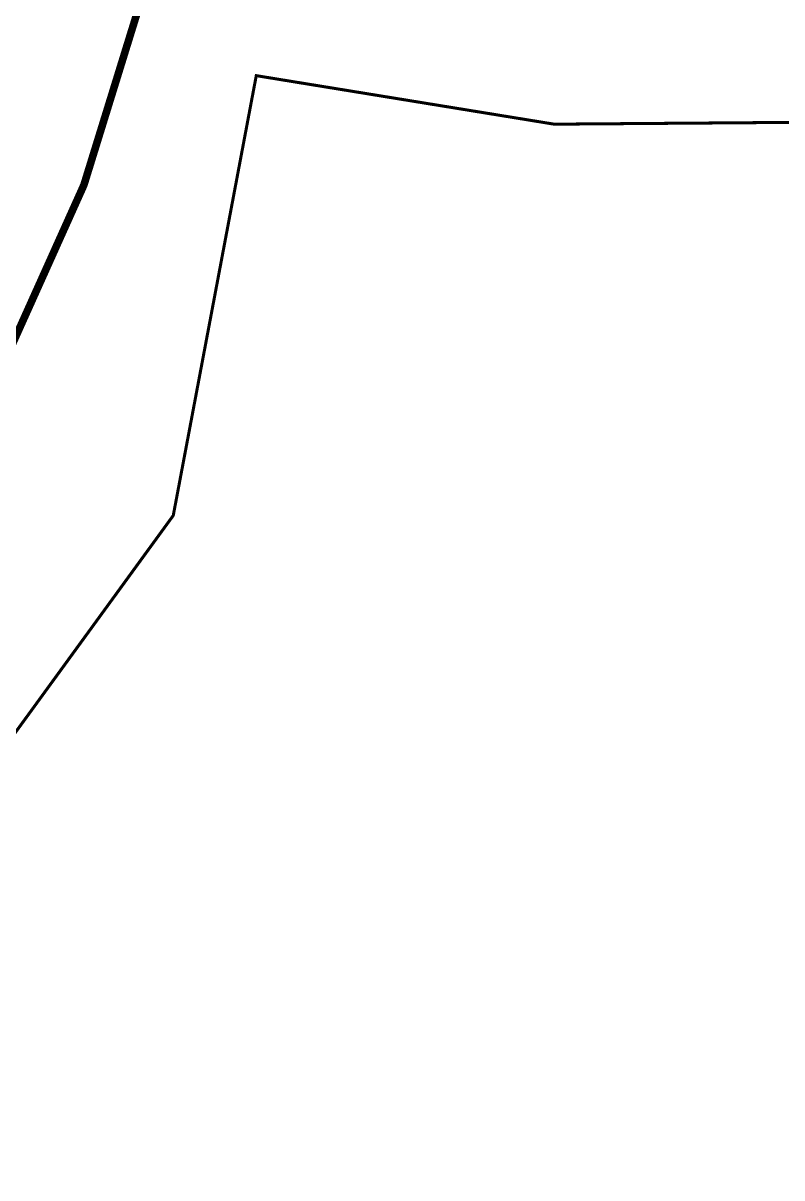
# Model space of a CAD drawing. Header units: metres. Extents: x 561401 to 594056, y 8460144 to 8508504.
# Drawn here: x 572203.2 to 572253.3, y 8462613.7 to 8462690 of the extents above; entities that cross this region are included whole.
import ezdxf

# ---------------------------------------------------------------- set-up
doc = ezdxf.new("R2010")
doc.units = ezdxf.units.M
doc.layers.add('1.1. DERECHO DE VIA', color=230, linetype='Continuous')
doc.layers.add('1.2. AFECTADOS BASE GRAFICA ESTATAL NO INSCRITO', color=30, linetype='Continuous')

msp = doc.modelspace()

# ---------------------------------------------------------------- linework, layer by layer
at = {"layer": '1.1. DERECHO DE VIA', "color": 230, "linetype": 'Continuous', "lineweight": 40, "ltscale": 0.2, "const_width": 0.5}
msp.add_lwpolyline([(572252.153, 8462770.979), (572236.487, 8462758.546), (572234.834, 8462745.77), (572222.931, 8462737.13), (572218.027, 8462717.741), (572213.124, 8462698.351), (572207.223, 8462679.254), (572199.033, 8462661.021), (572190.077, 8462643.138), (572181.12, 8462625.255), (572172.164, 8462607.373), (572163.208, 8462589.49), (572154.255, 8462571.606), (572147.521, 8462552.818), (572144.743, 8462533.031), (572142.765, 8462513.129), (572142.707, 8462493.2), (572136.819, 8462473.675), (572128.351, 8462455.594)], dxfattribs=at)
at = {"layer": '1.2. AFECTADOS BASE GRAFICA ESTATAL NO INSCRITO', "color": 64, "linetype": 'Continuous', "lineweight": -3, "const_width": 0.2}
msp.add_lwpolyline([(572177.25, 8462447.198), (572163.8, 8462462.527), (572149.867, 8462462.824), (572147.402, 8462463.089), (572149.635, 8462471.144), (572154.205, 8462487.63), (572157.607, 8462499.906), (572157.001, 8462516.524), (572158.457, 8462532.658), (572157.371, 8462550.539), (572163.662, 8462564.129), (572171.461, 8462583.45), (572182.394, 8462610.538), (572198.922, 8462637.892), (572213.125, 8462657.421), (572218.607, 8462686.482), (572238.279, 8462683.276), (572256.695, 8462683.415), (572270.648, 8462691.223), (572288.647, 8462706.559), (572302.598, 8462725.101), (572316.971, 8462737.841), (572330.226, 8462759.451), (572321.436, 8462774.229)], dxfattribs=at)

doc.saveas('drawing.dxf')
